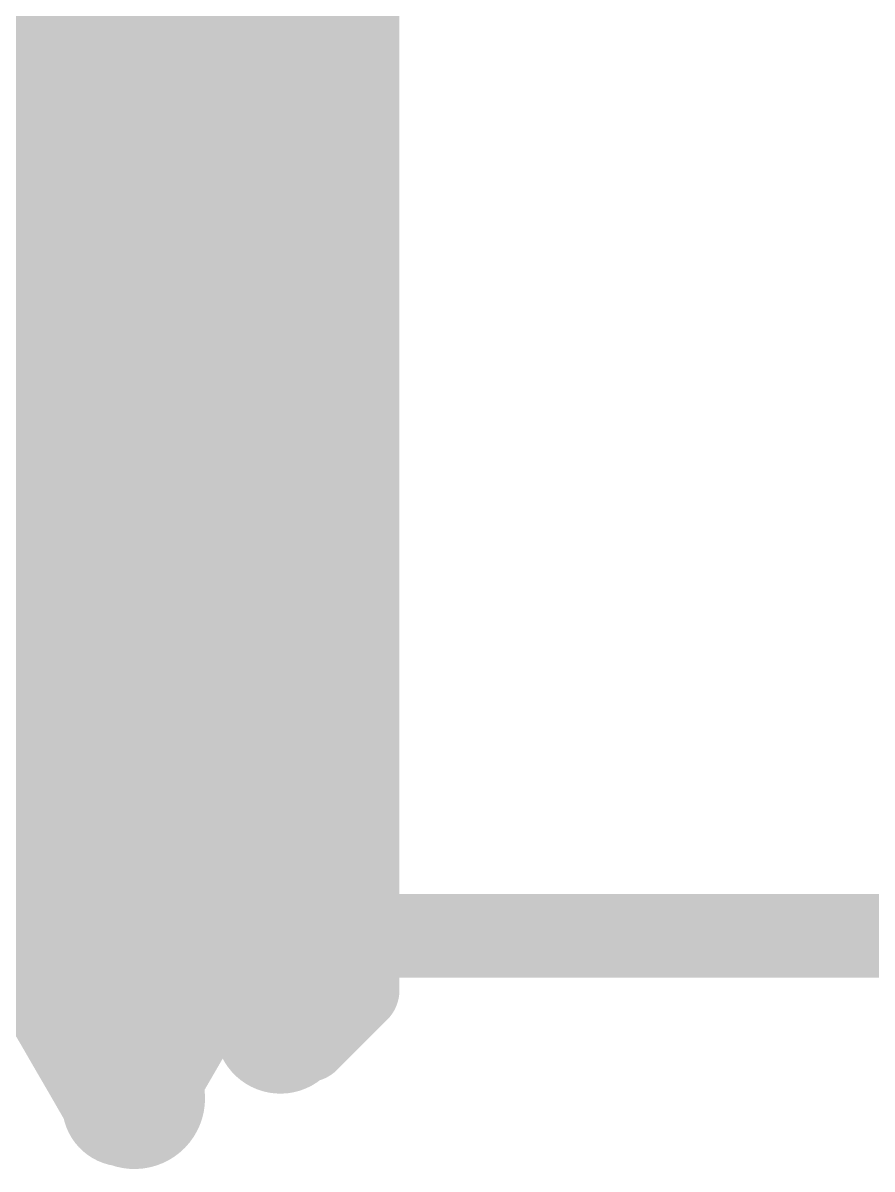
# Model space of a CAD drawing. Header units: millimetres. Extents: x 6.83 to 16.18, y 4.59 to 12.3.
# Drawn here: x 6.9804 to 7.0819, y 9.1771 to 9.3141 of the extents above; entities that cross this region are included whole.
import ezdxf

# ---------------------------------------------------------------- set-up
doc = ezdxf.new("R2010")
doc.units = ezdxf.units.MM
doc.header["$MEASUREMENT"] = 0
doc.layers.add('TopOverlay', color=2, linetype='Continuous')

msp = doc.modelspace()

# ---------------------------------------------------------------- linework, layer by layer
at = {"layer": 'TopOverlay', "const_width": 0.01}
for points in [[(7.02041, 9.19845), (7.02041, 9.41044)], [(6.98611, 9.34185), (6.98749, 9.30445)], [(6.98246, 9.30819), (6.98381, 9.34)], [(6.99788, 9.30445), (6.99922, 9.34058)], [(7.00157, 9.33997), (7.00293, 9.30809)], [(7.01746, 9.31708), (7.01844, 9.34019)], [(6.99476, 9.3372), (6.99615, 9.30438)], [(7.00871, 9.33441), (7.00955, 9.29956)], [(6.98895, 9.29789), (6.99034, 9.33086)], [(6.98331, 9.32411), (6.98403, 9.30445)], [(7.00944, 9.29103), (7.01065, 9.32004)], [(7.01803, 9.29752), (7.01863, 9.32037)], [(7.01647, 9.29346), (7.01746, 9.31708)], [(6.9811, 9.27604), (6.98246, 9.30819)], [(7.00293, 9.30809), (7.00428, 9.27586)], [(6.97523, 9.30789), (6.97659, 9.27558)], [(6.98403, 9.30445), (6.98542, 9.26704)], [(6.98749, 9.30445), (6.98821, 9.28477)], [(6.99615, 9.30438), (6.99754, 9.2716)], [(6.9972, 9.28556), (6.99788, 9.30445)], [(7.00002, 9.26851), (7.00134, 9.30445)], [(7.00955, 9.29956), (7.01039, 9.26543)], [(6.98757, 9.26553), (6.98895, 9.29789)], [(7.01744, 9.27488), (7.01803, 9.29752)], [(7.01549, 9.27041), (7.01647, 9.29346)], [(7.00823, 9.26304), (7.00944, 9.29103)], [(6.9965, 9.26709), (6.9972, 9.28556)], [(6.98821, 9.28477), (6.98894, 9.26559)], [(6.97659, 9.27558), (6.97795, 9.24601)], [(6.97975, 9.24647), (6.9811, 9.27604)], [(7.00428, 9.27586), (7.00564, 9.24629)], [(7.01685, 9.25347), (7.01744, 9.27488)], [(6.99754, 9.2716), (6.99893, 9.24199)], [(7.0145, 9.24904), (7.01549, 9.27041)], [(6.99935, 9.25163), (7.00002, 9.26851)], [(6.98542, 9.26704), (6.98611, 9.24954)], [(6.9958, 9.24946), (6.9965, 9.26709)], [(6.98894, 9.26559), (6.98966, 9.2474)], [(6.98618, 9.23694), (6.98757, 9.26553)], [(7.01039, 9.26543), (7.01124, 9.235)], [(7.00702, 9.23811), (7.00823, 9.26304)], [(7.01627, 9.23402), (7.01685, 9.25347)], [(6.99869, 9.23596), (6.99935, 9.25163)], [(6.98611, 9.24954), (6.9868, 9.23339)], [(6.99509, 9.23319), (6.9958, 9.24946)], [(7.01352, 9.23038), (7.0145, 9.24904)], [(6.9784, 9.22255), (6.97975, 9.24647)], [(6.98966, 9.2474), (6.99038, 9.23075)], [(6.97795, 9.24601), (6.97931, 9.22199)], [(7.00564, 9.24629), (7.00699, 9.22232)], [(6.99802, 9.22172), (6.99869, 9.23596)], [(7.01124, 9.235), (7.0121, 9.21144)], [(6.9868, 9.23339), (6.98749, 9.21889)], [(6.99442, 9.21889), (6.99509, 9.23319)], [(7.01569, 9.21756), (7.01627, 9.23402)], [(6.99038, 9.23075), (6.9911, 9.21622)], [(6.99736, 9.20916), (6.99802, 9.22172)], [(6.98749, 9.21889), (6.98819, 9.20636)], [(6.99379, 9.20697), (6.99442, 9.21889)], [(6.9911, 9.21622), (6.99182, 9.20418)], [(6.9967, 9.19887), (6.99736, 9.20916)], [(6.99182, 9.20418), (6.99254, 9.1944)], [(7.02041, 9.20495), (7.16941, 9.20495)], [(7.0097, 9.2), (7.01001, 9.19975)], [(6.9747, 9.197), (6.97556, 9.19849)], [(6.97534, 9.19849), (6.98214, 9.19849)], [(6.97556, 9.19849), (6.97574, 9.19881)], [(6.98197, 9.19878), (6.98373, 9.19573)], [(6.98214, 9.19849), (6.98235, 9.19849)], [(7.00256, 9.19728), (7.00344, 9.1988)], [(7.00305, 9.19846), (7.00985, 9.19846)], [(7.00965, 9.19881), (7.01351, 9.19214)], [(7.00985, 9.19846), (7.01006, 9.19846)], [(7.01441, 9.19245), (7.02041, 9.19845)], [(7.00168, 9.19576), (7.00256, 9.19728)], [(6.98373, 9.19573), (6.98462, 9.19421)], [(7.0008, 9.19424), (7.00168, 9.19576)], [(6.98462, 9.19421), (6.9855, 9.19268)], [(6.99992, 9.19272), (7.0008, 9.19424)], [(6.9855, 9.19268), (6.98638, 9.19116)], [(6.99904, 9.1912), (6.99992, 9.19272)], [(6.98638, 9.19116), (6.98727, 9.18963)], [(6.99816, 9.18968), (6.99904, 9.1912)], [(6.98727, 9.18963), (6.98815, 9.18811)], [(6.99728, 9.18816), (6.99816, 9.18968)], [(6.98815, 9.18811), (6.98903, 9.18658)], [(6.9964, 9.18664), (6.99728, 9.18816)], [(6.98903, 9.18658), (6.98991, 9.18505)], [(6.99464, 9.18359), (6.9964, 9.18664)], [(6.98991, 9.18505), (6.9908, 9.18353)], [(6.99096, 9.18345), (6.99442, 9.18345)]]:
    msp.add_lwpolyline(points, dxfattribs=at)
at = {"layer": 'TopOverlay', "const_width": 0.005}
for points in [[(7.01496, 9.31708, 1), (7.01996, 9.31708, 1)], [(7.01496, 9.31708, 1), (7.01996, 9.31708, 1)], [(6.97996, 9.30819, 1), (6.98496, 9.30819, 1)], [(6.97996, 9.30819, 1), (6.98496, 9.30819, 1)], [(7.00043, 9.30809, 1), (7.00543, 9.30809, 1)], [(7.00043, 9.30809, 1), (7.00543, 9.30809, 1)], [(6.98153, 9.30445, 1), (6.98653, 9.30445, 1)], [(6.98153, 9.30445, 1), (6.98653, 9.30445, 1)], [(6.98499, 9.30445, 1), (6.98999, 9.30445, 1)], [(6.98499, 9.30445, 1), (6.98999, 9.30445, 1)], [(6.99365, 9.30438, 1), (6.99865, 9.30438, 1)], [(6.99365, 9.30438, 1), (6.99865, 9.30438, 1)], [(6.99538, 9.30445, 1), (7.00038, 9.30445, 1)], [(6.99538, 9.30445, 1), (7.00038, 9.30445, 1)], [(6.99884, 9.30445, 1), (7.00384, 9.30445, 1)], [(7.00705, 9.29956, 1), (7.01205, 9.29956, 1)], [(7.00705, 9.29956, 1), (7.01205, 9.29956, 1)], [(6.98645, 9.29789, 1), (6.99145, 9.29789, 1)], [(6.98645, 9.29789, 1), (6.99145, 9.29789, 1)], [(7.01553, 9.29752, 1), (7.02053, 9.29752, 1)], [(7.01553, 9.29752, 1), (7.02053, 9.29752, 1)], [(7.01397, 9.29346, 1), (7.01897, 9.29346, 1)], [(7.01397, 9.29346, 1), (7.01897, 9.29346, 1)], [(7.00694, 9.29103, 1), (7.01194, 9.29103, 1)], [(7.00694, 9.29103, 1), (7.01194, 9.29103, 1)], [(6.9947, 9.28556, 1), (6.9997, 9.28556, 1)], [(6.9947, 9.28556, 1), (6.9997, 9.28556, 1)], [(6.98571, 9.28477, 1), (6.99071, 9.28477, 1)], [(6.98571, 9.28477, 1), (6.99071, 9.28477, 1)], [(6.97409, 9.27558, 1), (6.97909, 9.27558, 1)], [(6.97409, 9.27558, 1), (6.97909, 9.27558, 1)], [(6.9786, 9.27604, 1), (6.9836, 9.27604, 1)], [(6.9786, 9.27604, 1), (6.9836, 9.27604, 1)], [(7.00178, 9.27586, 1), (7.00678, 9.27586, 1)], [(7.00178, 9.27586, 1), (7.00678, 9.27586, 1)], [(7.01494, 9.27488, 1), (7.01994, 9.27488, 1)], [(7.01494, 9.27488, 1), (7.01994, 9.27488, 1)], [(6.99504, 9.2716, 1), (7.00004, 9.2716, 1)], [(6.99504, 9.2716, 1), (7.00004, 9.2716, 1)], [(7.01299, 9.27041, 1), (7.01799, 9.27041, 1)], [(7.01299, 9.27041, 1), (7.01799, 9.27041, 1)], [(6.99752, 9.26851, 1), (7.00252, 9.26851, 1)], [(6.99752, 9.26851, 1), (7.00252, 9.26851, 1)], [(6.98292, 9.26704, 1), (6.98792, 9.26704, 1)], [(6.98292, 9.26704, 1), (6.98792, 9.26704, 1)], [(6.994, 9.26709, 1), (6.999, 9.26709, 1)], [(6.994, 9.26709, 1), (6.999, 9.26709, 1)], [(6.98644, 9.26559, 1), (6.99144, 9.26559, 1)], [(6.98644, 9.26559, 1), (6.99144, 9.26559, 1)], [(6.98507, 9.26553, 1), (6.99007, 9.26553, 1)], [(6.98507, 9.26553, 1), (6.99007, 9.26553, 1)], [(7.00789, 9.26543, 1), (7.01289, 9.26543, 1)], [(7.00789, 9.26543, 1), (7.01289, 9.26543, 1)], [(7.00573, 9.26304, 1), (7.01073, 9.26304, 1)], [(7.00573, 9.26304, 1), (7.01073, 9.26304, 1)], [(7.01435, 9.25347, 1), (7.01935, 9.25347, 1)], [(7.01435, 9.25347, 1), (7.01935, 9.25347, 1)], [(6.99685, 9.25163, 1), (7.00185, 9.25163, 1)], [(6.99685, 9.25163, 1), (7.00185, 9.25163, 1)], [(6.98361, 9.24954, 1), (6.98861, 9.24954, 1)], [(6.98361, 9.24954, 1), (6.98861, 9.24954, 1)], [(6.9933, 9.24946, 1), (6.9983, 9.24946, 1)], [(6.9933, 9.24946, 1), (6.9983, 9.24946, 1)], [(7.012, 9.24904, 1), (7.017, 9.24904, 1)], [(7.012, 9.24904, 1), (7.017, 9.24904, 1)], [(6.97725, 9.24647, 1), (6.98225, 9.24647, 1)], [(6.97725, 9.24647, 1), (6.98225, 9.24647, 1)], [(6.98716, 9.2474, 1), (6.99216, 9.2474, 1)], [(6.98716, 9.2474, 1), (6.99216, 9.2474, 1)], [(6.97545, 9.24601, 1), (6.98045, 9.24601, 1)], [(6.97545, 9.24601, 1), (6.98045, 9.24601, 1)], [(7.00314, 9.24629, 1), (7.00814, 9.24629, 1)], [(7.00314, 9.24629, 1), (7.00814, 9.24629, 1)], [(6.99643, 9.24199, 1), (7.00143, 9.24199, 1)], [(6.99643, 9.24199, 1), (7.00143, 9.24199, 1)], [(6.98368, 9.23694, 1), (6.98868, 9.23694, 1)], [(6.98368, 9.23694, 1), (6.98868, 9.23694, 1)], [(7.00452, 9.23811, 1), (7.00952, 9.23811, 1)], [(7.00452, 9.23811, 1), (7.00952, 9.23811, 1)], [(6.99619, 9.23596, 1), (7.00119, 9.23596, 1)], [(6.99619, 9.23596, 1), (7.00119, 9.23596, 1)], [(7.00874, 9.235, 1), (7.01374, 9.235, 1)], [(7.00874, 9.235, 1), (7.01374, 9.235, 1)], [(6.9843, 9.23339, 1), (6.9893, 9.23339, 1)], [(6.9843, 9.23339, 1), (6.9893, 9.23339, 1)], [(6.99259, 9.23319, 1), (6.99759, 9.23319, 1)], [(6.99259, 9.23319, 1), (6.99759, 9.23319, 1)], [(7.01377, 9.23402, 1), (7.01877, 9.23402, 1)], [(7.01377, 9.23402, 1), (7.01877, 9.23402, 1)], [(6.98788, 9.23075, 1), (6.99288, 9.23075, 1)], [(6.98788, 9.23075, 1), (6.99288, 9.23075, 1)], [(7.01102, 9.23038, 1), (7.01602, 9.23038, 1)], [(7.01102, 9.23038, 1), (7.01602, 9.23038, 1)], [(6.9759, 9.22255, 1), (6.9809, 9.22255, 1)], [(6.9759, 9.22255, 1), (6.9809, 9.22255, 1)], [(6.97681, 9.22199, 1), (6.98181, 9.22199, 1)], [(6.97681, 9.22199, 1), (6.98181, 9.22199, 1)], [(7.00449, 9.22232, 1), (7.00949, 9.22232, 1)], [(7.00449, 9.22232, 1), (7.00949, 9.22232, 1)], [(6.99552, 9.22172, 1), (7.00052, 9.22172, 1)], [(6.99552, 9.22172, 1), (7.00052, 9.22172, 1)], [(6.98499, 9.21889, 1), (6.98999, 9.21889, 1)], [(6.98499, 9.21889, 1), (6.98999, 9.21889, 1)], [(6.99192, 9.21889, 1), (6.99692, 9.21889, 1)], [(6.99192, 9.21889, 1), (6.99692, 9.21889, 1)], [(6.99781, 9.21868, 1), (7.00281, 9.21868, 1)], [(6.99781, 9.21868, 1), (7.00281, 9.21868, 1)], [(7.00331, 9.21838, 1), (7.00831, 9.21838, 1)], [(7.00331, 9.21838, 1), (7.00831, 9.21838, 1)], [(7.01319, 9.21756, 1), (7.01819, 9.21756, 1)], [(7.01319, 9.21756, 1), (7.01819, 9.21756, 1)], [(6.9823, 9.21513, 1), (6.9873, 9.21513, 1)], [(6.9823, 9.21513, 1), (6.9873, 9.21513, 1)], [(6.9886, 9.21622, 1), (6.9936, 9.21622, 1)], [(6.9886, 9.21622, 1), (6.9936, 9.21622, 1)], [(7.01003, 9.21531, 1), (7.01503, 9.21531, 1)], [(7.01003, 9.21531, 1), (7.01503, 9.21531, 1)], [(7.0096, 9.21144, 1), (7.0146, 9.21144, 1)], [(7.0096, 9.21144, 1), (7.0146, 9.21144, 1)], [(6.99486, 9.20916, 1), (6.99986, 9.20916, 1)], [(6.99486, 9.20916, 1), (6.99986, 9.20916, 1)], [(6.99129, 9.20697, 1), (6.99629, 9.20697, 1)], [(6.99129, 9.20697, 1), (6.99629, 9.20697, 1)], [(6.97455, 9.20556, 1), (6.97955, 9.20556, 1)], [(6.97455, 9.20556, 1), (6.97955, 9.20556, 1)], [(6.97817, 9.20542, 1), (6.98317, 9.20542, 1)], [(6.97817, 9.20542, 1), (6.98317, 9.20542, 1)], [(6.98569, 9.20636, 1), (6.99069, 9.20636, 1)], [(6.98569, 9.20636, 1), (6.99069, 9.20636, 1)], [(7.00585, 9.20545, 1), (7.01085, 9.20545, 1)], [(7.00585, 9.20545, 1), (7.01085, 9.20545, 1)], [(6.98932, 9.20418, 1), (6.99432, 9.20418, 1)], [(6.98932, 9.20418, 1), (6.99432, 9.20418, 1)], [(7.0021, 9.20421, 1), (7.0071, 9.20421, 1)], [(7.0021, 9.20421, 1), (7.0071, 9.20421, 1)], [(7.01791, 9.20495, 1), (7.02291, 9.20495, 1)], [(7.00059, 9.19989, 1), (7.00559, 9.19989, 1)], [(7.00089, 9.19988, 1), (7.00589, 9.19988, 1)], [(7.0072, 9.2, 1), (7.0122, 9.2, 1)], [(7.0072, 9.2, 1), (7.0122, 9.2, 1)], [(6.97306, 9.19849, 1), (6.97806, 9.19849, 1)], [(6.97306, 9.19849, 1), (6.97806, 9.19849, 1)], [(6.97319, 9.19977, 1), (6.97819, 9.19977, 1)], [(6.97324, 9.19881, 1), (6.97824, 9.19881, 1)], [(6.97947, 9.19878, 1), (6.98447, 9.19878, 1)], [(6.97953, 9.19977, 1), (6.98453, 9.19977, 1)], [(6.97953, 9.19977, 1), (6.98453, 9.19977, 1)], [(6.97964, 9.19849, 1), (6.98464, 9.19849, 1)], [(6.97964, 9.19849, 1), (6.98464, 9.19849, 1)], [(6.97985, 9.19849, 1), (6.98485, 9.19849, 1)], [(6.9942, 9.19887, 1), (6.9992, 9.19887, 1)], [(6.9942, 9.19887, 1), (6.9992, 9.19887, 1)], [(7.00055, 9.19846, 1), (7.00555, 9.19846, 1)], [(7.00094, 9.1988, 1), (7.00594, 9.1988, 1)], [(7.00715, 9.19881, 1), (7.01215, 9.19881, 1)], [(7.00735, 9.19846, 1), (7.01235, 9.19846, 1)], [(7.00735, 9.19846, 1), (7.01235, 9.19846, 1)], [(7.00751, 9.19975, 1), (7.01251, 9.19975, 1)], [(7.00756, 9.19846, 1), (7.01256, 9.19846, 1)], [(7.00806, 9.19929, 1), (7.01306, 9.19929, 1)], [(7.01791, 9.19845, 1), (7.02291, 9.19845, 1)], [(7.01791, 9.19845, 1), (7.02291, 9.19845, 1)], [(7.00006, 9.19728, 1), (7.00506, 9.19728, 1)], [(7.00006, 9.19728, 1), (7.00506, 9.19728, 1)], [(6.98123, 9.19573, 1), (6.98623, 9.19573, 1)], [(6.98123, 9.19573, 1), (6.98623, 9.19573, 1)], [(6.98638, 9.19644, 1), (6.99138, 9.19644, 1)], [(6.98638, 9.19644, 1), (6.99138, 9.19644, 1)], [(6.9906, 9.19706, 1), (6.9956, 9.19706, 1)], [(6.9906, 9.19706, 1), (6.9956, 9.19706, 1)], [(6.99918, 9.19576, 1), (7.00418, 9.19576, 1)], [(6.99918, 9.19576, 1), (7.00418, 9.19576, 1)], [(7.01045, 9.19597, 1), (7.01545, 9.19597, 1)], [(7.01045, 9.19597, 1), (7.01545, 9.19597, 1)], [(7.01204, 9.19629, 1), (7.01704, 9.19629, 1)], [(6.99004, 9.1944, 1), (6.99504, 9.1944, 1)], [(6.99004, 9.1944, 1), (6.99504, 9.1944, 1)], [(6.98212, 9.19421, 1), (6.98712, 9.19421, 1)], [(6.98212, 9.19421, 1), (6.98712, 9.19421, 1)], [(6.9983, 9.19424, 1), (7.0033, 9.19424, 1)], [(6.9983, 9.19424, 1), (7.0033, 9.19424, 1)], [(7.01132, 9.19303, 1), (7.01632, 9.19303, 1)], [(6.983, 9.19268, 1), (6.988, 9.19268, 1)], [(6.983, 9.19268, 1), (6.988, 9.19268, 1)], [(6.99353, 9.1916, 1), (6.99853, 9.1916, 1)], [(6.99353, 9.1916, 1), (6.99853, 9.1916, 1)], [(6.99742, 9.19272, 1), (7.00242, 9.19272, 1)], [(6.99742, 9.19272, 1), (7.00242, 9.19272, 1)], [(7.01101, 9.19214, 1), (7.01601, 9.19214, 1)], [(7.01191, 9.19245, 1), (7.01691, 9.19245, 1)], [(6.98388, 9.19116, 1), (6.98888, 9.19116, 1)], [(6.98388, 9.19116, 1), (6.98888, 9.19116, 1)], [(6.99654, 9.1912, 1), (7.00154, 9.1912, 1)], [(6.99654, 9.1912, 1), (7.00154, 9.1912, 1)], [(6.98477, 9.18963, 1), (6.98977, 9.18963, 1)], [(6.98477, 9.18963, 1), (6.98977, 9.18963, 1)], [(6.98707, 9.18973, 1), (6.99207, 9.18973, 1)], [(6.98707, 9.18973, 1), (6.99207, 9.18973, 1)], [(6.99566, 9.18968, 1), (7.00066, 9.18968, 1)], [(6.99566, 9.18968, 1), (7.00066, 9.18968, 1)], [(6.98565, 9.18811, 1), (6.99065, 9.18811, 1)], [(6.98565, 9.18811, 1), (6.99065, 9.18811, 1)], [(6.98973, 9.18861, 1), (6.99473, 9.18861, 1)], [(6.98973, 9.18861, 1), (6.99473, 9.18861, 1)], [(6.99478, 9.18816, 1), (6.99978, 9.18816, 1)], [(6.99478, 9.18816, 1), (6.99978, 9.18816, 1)], [(6.98653, 9.18658, 1), (6.99153, 9.18658, 1)], [(6.98653, 9.18658, 1), (6.99153, 9.18658, 1)], [(6.99076, 9.18682, 1), (6.99576, 9.18682, 1)], [(6.99076, 9.18682, 1), (6.99576, 9.18682, 1)], [(6.99287, 9.18745, 1), (6.99787, 9.18745, 1)], [(6.99287, 9.18745, 1), (6.99787, 9.18745, 1)], [(6.9939, 9.18664, 1), (6.9989, 9.18664, 1)], [(6.9939, 9.18664, 1), (6.9989, 9.18664, 1)], [(6.98741, 9.18505, 1), (6.99241, 9.18505, 1)], [(6.98741, 9.18505, 1), (6.99241, 9.18505, 1)], [(6.98776, 9.18587, 1), (6.99276, 9.18587, 1)], [(6.98776, 9.18587, 1), (6.99276, 9.18587, 1)], [(6.9922, 9.18495, 1), (6.9972, 9.18495, 1)], [(6.9922, 9.18495, 1), (6.9972, 9.18495, 1)], [(6.9883, 9.18353, 1), (6.9933, 9.18353, 1)], [(6.98846, 9.18345, 1), (6.99346, 9.18345, 1)], [(6.98846, 9.18345, 1), (6.99346, 9.18345, 1)], [(6.98846, 9.18345, 1), (6.99346, 9.18345, 1)], [(6.99192, 9.18345, 1), (6.99692, 9.18345, 1)], [(6.99214, 9.18359, 1), (6.99714, 9.18359, 1)]]:
    msp.add_lwpolyline(points, format="xyb", close=True, dxfattribs=at)
at = {"layer": 'TopOverlay', "const_width": 0.01}
for points in [[(7.00031, 9.21868, -0.004812), (6.99893, 9.24199)], [(6.98618, 9.23694, -0.006016), (6.9848, 9.21513)], [(7.00702, 9.23811, -0.004475), (7.00581, 9.21838)], [(7.01352, 9.23038, -0.004549), (7.01253, 9.21531)], [(6.9784, 9.22255, -0.007722), (6.97705, 9.20556)], [(6.98067, 9.20542, -0.011527), (6.97931, 9.22199)], [(7.00835, 9.20545, -0.008894), (7.00699, 9.22232)], [(7.00309, 9.19989, -0.157595), (7.00031, 9.21868)], [(7.00581, 9.21838, -0.008944), (7.0046, 9.20421)], [(7.01569, 9.21756, -0.00791), (7.01454, 9.19629)], [(6.9848, 9.21513, -0.296421), (6.98203, 9.19977)], [(7.01253, 9.21531, -0.033043), (7.01056, 9.19929)], [(7.01295, 9.19597, -0.007195), (7.0121, 9.21144)], [(6.99379, 9.20697, -0.006152), (6.9931, 9.19706)], [(6.97705, 9.20556, -0.290268), (6.97569, 9.19977)], [(6.98203, 9.19977, -0.113204), (6.98067, 9.20542)], [(6.98888, 9.19644, -0.005152), (6.98819, 9.20636)], [(7.0097, 9.2, -0.261334), (7.00835, 9.20545)], [(7.0046, 9.20421, -0.382044), (7.00339, 9.19988)], [(6.9967, 9.19887, -0.01069), (6.99603, 9.1916)], [(6.98957, 9.18973, -0.013279), (6.98888, 9.19644)], [(6.9931, 9.19706, -0.010326), (6.99223, 9.18861)], [(7.01382, 9.19303, -3.311827), (7.01295, 9.19597)], [(6.99326, 9.18682, -0.008169), (6.99254, 9.1944)], [(6.99603, 9.1916, -0.023938), (6.99537, 9.18745)], [(6.99026, 9.18587, -0.024744), (6.98957, 9.18973)], [(6.99223, 9.18861, -2.121796), (6.99096, 9.18345)], [(6.9947, 9.18495, -3.635798), (6.99326, 9.18682)], [(6.99537, 9.18745, -0.020958), (6.9947, 9.18495)], [(6.99096, 9.18345, -0.019748), (6.99026, 9.18587)]]:
    msp.add_lwpolyline(points, format="xyb", dxfattribs=at)

doc.saveas('drawing.dxf')
